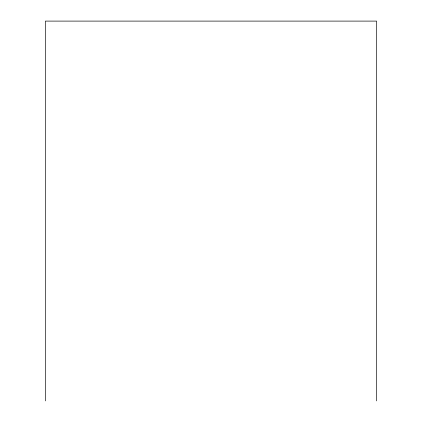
<?xml version="1.0" encoding="UTF-8"?>
<svg xmlns="http://www.w3.org/2000/svg" width="422" height="422" viewBox="0 0 422 422"><rect width="100%" height="100%" fill="white"/><g stroke="black" fill="none" stroke-linecap="round" stroke-linejoin="round"><path stroke-width="0.63" d="M376.614 400.9L376.614 21.1L45.386 21.1L45.386 400.9"/></g></svg>
